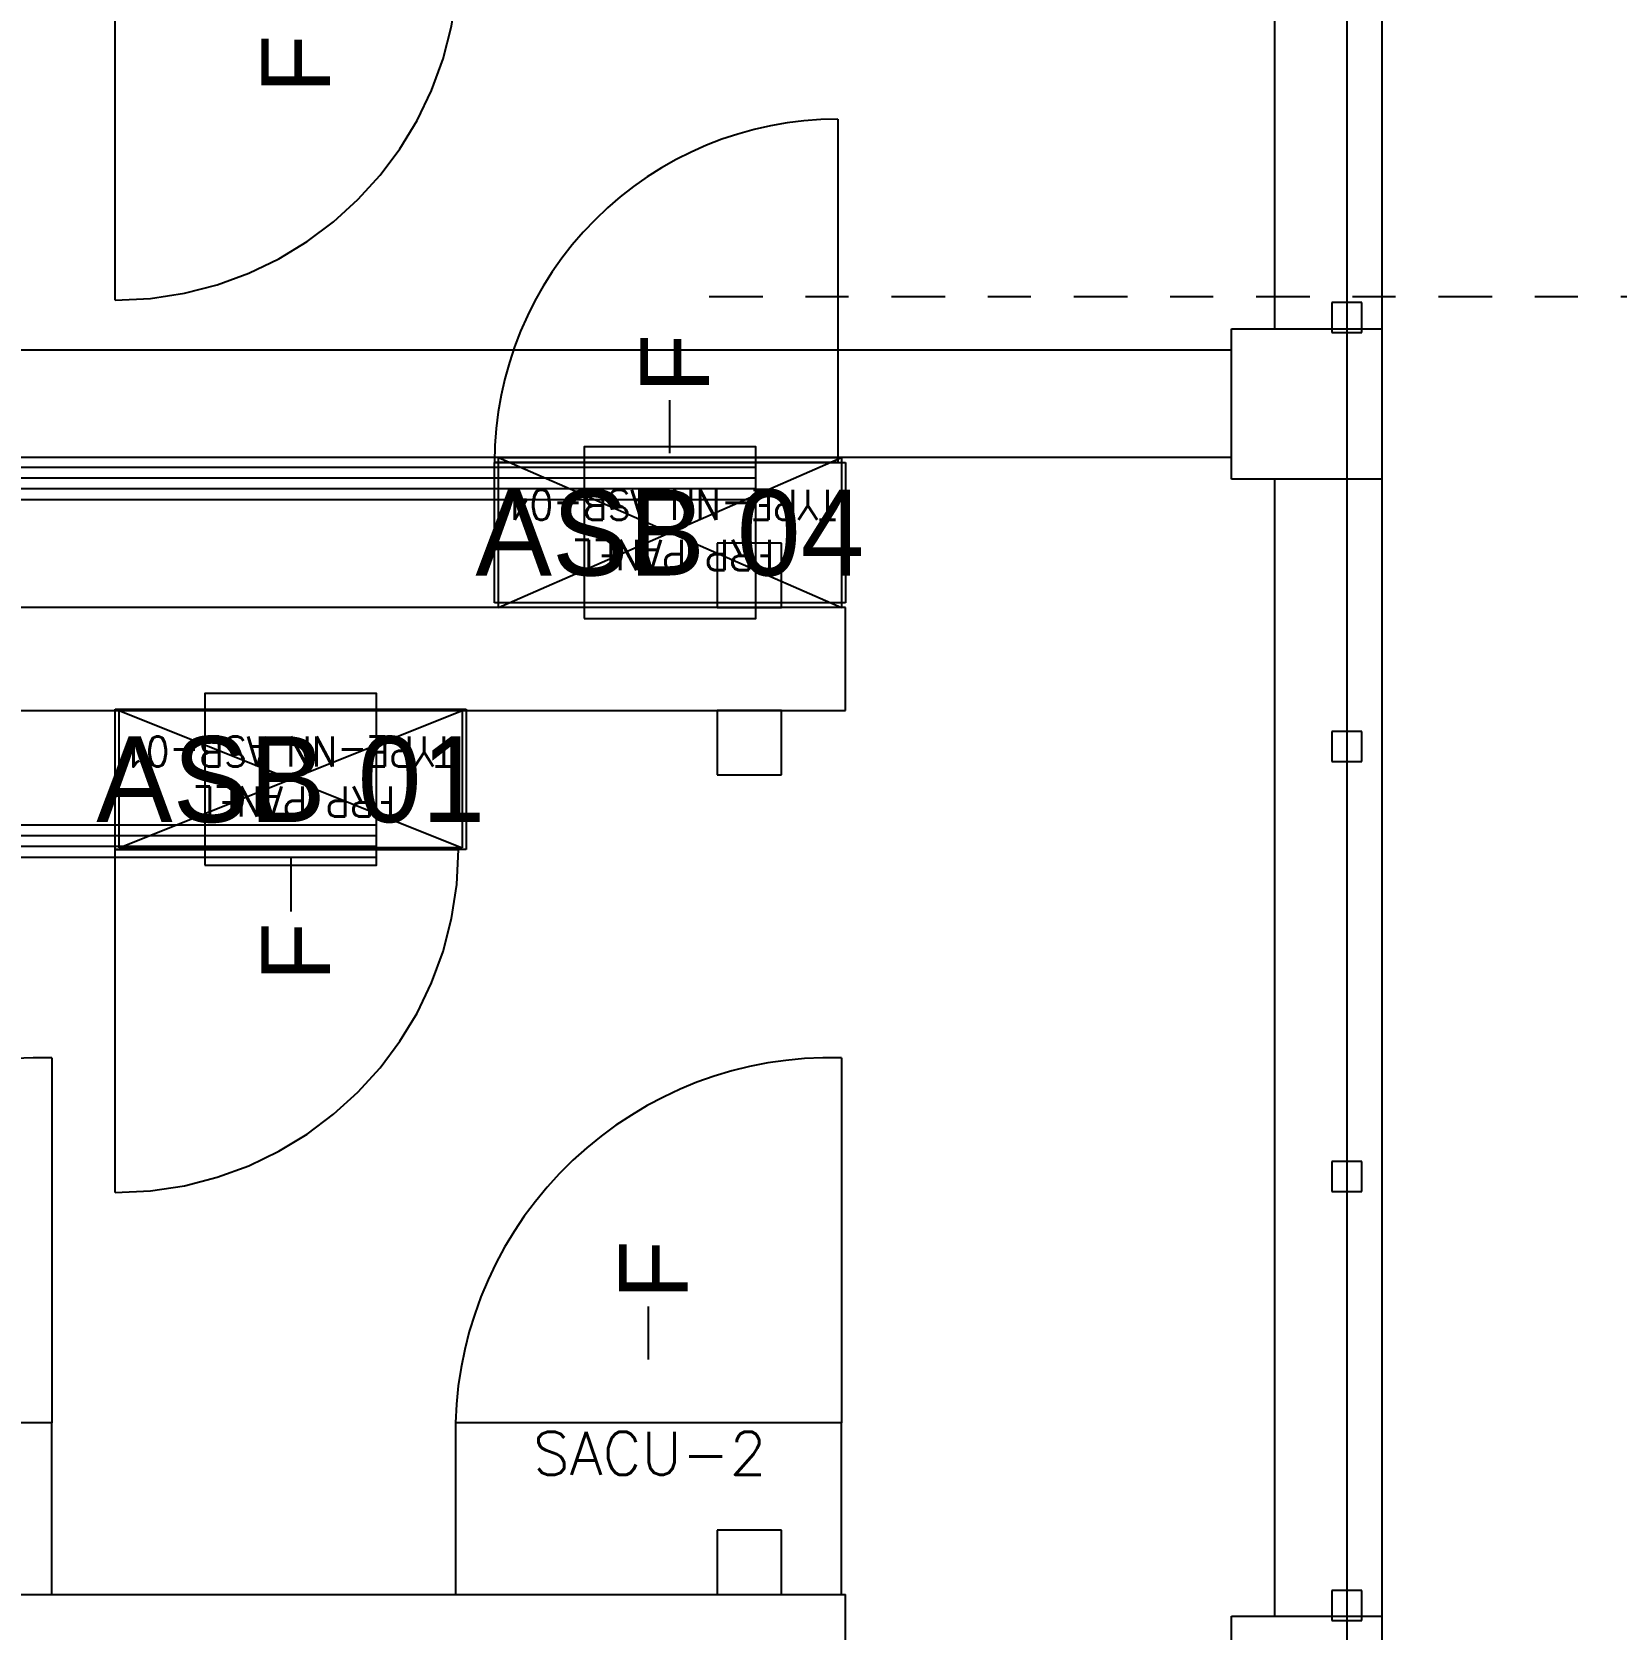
# Model space of a CAD drawing. Header units: metres. Extents: x 531856 to 532245, y 2674174 to 2674494.
# Drawn here: x 532044.625 to 532048.318, y 2674365.169 to 2674368.891 of the extents above; entities that cross this region are included whole.
import ezdxf
from ezdxf.enums import TextEntityAlignment as Align

# ---------------------------------------------------------------- set-up
doc = ezdxf.new("R2010")
doc.units = ezdxf.units.M
for name, pattern in [('CENTER', [2, 1.25, -0.25, 0.25, -0.25]), ('DASHED', [0.75, 0.5, -0.25]), ('HIDDEN', [0.375, 0.25, -0.125]), ('PHANTOM', [63.5, 31.75, -6.35, 6.35, -6.35, 6.35, -6.35])]:
    doc.linetypes.add(name, pattern=pattern)
for name, color, linetype in [('1', 5, 'Continuous'), ('IDT', 7, 'Continuous'), ('LT Cable(AG) INV to LT Panel BL-01', 2, 'Continuous')]:
    doc.layers.add(name, color=color, linetype=linetype)
doc.styles.add('Arial', font='arial.ttf')
doc.styles.add('RomanS', font='romans.shx')
doc.styles.get("Standard").update_dxf_attribs({"font": 'Adani Regular.ttf'})

# ---------------------------------------------------------------- blocks, each defined once
blk = doc.blocks.new('IDT')
at = {"layer": 'IDT', "color": 8, "linetype": 'PHANTOM', "ltscale": 0.25}
blk.add_line((25.6331, 9.1603), (25.6331, 16.0353), dxfattribs=at)
at = {"layer": 'IDT', "color": 8}
for p, q in [((25.552, 15.0601), (25.552, 15.4101)), ((25.902, 15.4101), (25.902, 15.0601)), ((25.902, 15.0601), (25.552, 15.0601)), ((25.552, 12.4101), (25.552, 15.0601)), ((25.5981, 15.0703), (25.5981, 15.0003)), ((25.6681, 15.0703), (25.5981, 15.0703)), ((25.6681, 15.0003), (25.6681, 15.0703)), ((25.802, 12.4101), (25.802, 15.0601)), ((32.6992, 15.0097), (26.802, 15.0097)), ((26.951, 15.0097), (26.951, 14.8597)), ((27.101, 15.0097), (26.951, 15.0097)), ((27.101, 14.8597), (27.101, 15.0097)), ((25.5981, 15.0003), (25.6681, 15.0003)), ((26.951, 14.8597), (27.101, 14.8597)), ((25.5981, 14.0703), (25.5981, 14.0003)), ((25.6681, 14.0703), (25.5981, 14.0703)), ((25.6681, 14.0003), (25.6681, 14.0703)), ((25.5981, 14.0003), (25.6681, 14.0003)), ((27.686, 13.2732), (28.504, 13.2732)), ((27.686, 12.9462), (27.686, 13.2732)), ((27.695, 12.9497), (27.695, 13.2697)), ((27.695, 13.2697), (28.495, 13.2697)), ((28.495, 13.2697), (27.695, 12.9497)), ((28.495, 12.9497), (27.695, 13.2697)), ((28.495, 13.2697), (28.495, 12.9497)), ((28.504, 13.2732), (28.504, 12.9462)), ((25.5981, 13.0685), (25.5981, 12.9985)), ((25.6681, 13.0685), (25.5981, 13.0685)), ((25.6681, 12.9985), (25.6681, 13.0685)), ((26.951, 13.0997), (26.951, 12.9497)), ((27.101, 13.0997), (26.951, 13.0997)), ((27.101, 12.9497), (27.101, 13.0997)), ((25.5981, 12.9985), (25.6681, 12.9985)), ((32.6992, 12.9497), (26.802, 12.9497)), ((26.951, 12.9497), (27.101, 12.9497)), ((28.504, 12.9462), (27.686, 12.9462)), ((28.495, 12.9497), (27.695, 12.9497)), ((26.802, 12.7097), (32.6992, 12.7097)), ((26.802, 12.6984), (27.62, 12.6984)), ((26.802, 12.3714), (26.802, 12.6984)), ((26.811, 12.3601), (26.811, 12.7097)), ((26.811, 12.7097), (27.611, 12.7097)), ((27.611, 12.7097), (26.811, 12.3601)), ((27.611, 12.3601), (26.811, 12.7097)), ((26.951, 12.7097), (26.951, 12.5597)), ((27.101, 12.7097), (26.951, 12.7097)), ((27.101, 12.5597), (27.101, 12.7097)), ((27.611, 12.7097), (27.611, 12.3601)), ((27.62, 12.6984), (27.62, 12.3714)), ((26.951, 12.5597), (27.101, 12.5597)), ((25.552, 12.0601), (25.552, 12.4101)), ((25.552, 12.4101), (25.902, 12.4101)), ((25.902, 12.4101), (25.902, 12.0601)), ((25.902, 12.3601), (29.552, 12.3601)), ((27.62, 12.3714), (26.802, 12.3714)), ((27.611, 12.3601), (26.811, 12.3601)), ((25.902, 12.1101), (29.552, 12.1101)), ((25.902, 12.0601), (25.552, 12.0601)), ((25.552, 9.4101), (25.552, 12.0601)), ((25.5981, 12.0685), (25.5981, 11.9985)), ((25.6681, 12.0685), (25.5981, 12.0685)), ((25.6681, 11.9985), (25.6681, 12.0685)), ((25.802, 9.4101), (25.802, 12.0601)), ((25.5981, 11.9985), (25.6681, 11.9985))]:
    blk.add_line(p, q, dxfattribs=at)
at = {"layer": 'IDT', "color": 8, "linetype": 'HIDDEN', "ltscale": 2.5}
for p, q in [((26.802, 15.2497), (26.802, 15.0097)), ((26.802, 12.9497), (26.802, 12.7097))]:
    blk.add_line(p, q, dxfattribs=at)
at = {"layer": 'IDT', "color": 7}
for p, q in [((27.711, 15.0097), (26.811, 15.0097)), ((26.811, 15.0097), (26.811, 14.6097)), ((27.711, 14.6097), (27.711, 15.0097)), ((29.552, 15.0097), (28.652, 15.0097)), ((28.652, 15.0097), (28.652, 14.6097)), ((26.811, 14.6097), (27.711, 14.6097)), ((28.652, 14.6097), (29.552, 14.6097)), ((27.261, 14.4621), (27.261, 14.4109)), ((27.261, 14.4109), (27.261, 14.3384)), ((28.095, 13.3458), (28.095, 13.4183)), ((28.095, 13.2947), (28.095, 13.3458)), ((27.686, 13.2732), (28.504, 13.2732)), ((27.686, 12.9462), (27.686, 13.2732)), ((28.504, 13.2732), (28.504, 12.9462)), ((28.504, 12.9462), (27.686, 12.9462)), ((26.802, 12.6984), (27.62, 12.6984)), ((26.802, 12.3714), (26.802, 12.6984)), ((27.62, 12.6984), (27.62, 12.3714)), ((27.62, 12.3714), (26.802, 12.3714)), ((27.211, 12.3497), (27.211, 12.2985)), ((27.211, 12.2985), (27.211, 12.226))]:
    blk.add_line(p, q, dxfattribs=at)
at = {"layer": 'IDT', "color": 8, "linetype": 'DASHED', "ltscale": 5}
for p, q in [((26.811, 13.7589), (26.811, 14.6097)), ((26.811, 14.6097), (27.711, 14.6097)), ((28.652, 13.7589), (28.652, 14.6097)), ((28.652, 14.6097), (29.552, 14.6097)), ((28.504, 14.0732), (28.504, 13.2732)), ((28.4602, 13.2732), (27.704, 13.2732)), ((28.504, 13.2732), (28.4602, 13.2732)), ((26.82, 11.5714), (26.82, 12.3714)), ((26.82, 12.3714), (26.8639, 12.3714)), ((26.8639, 12.3714), (27.62, 12.3714)), ((28.504, 11.9932), (28.504, 11.1932))]:
    blk.add_line(p, q, dxfattribs=at)
at = {"layer": 'IDT', "color": 8, "linetype": 'CENTER', "ltscale": 0.1}
blk.add_line((12.5447, 11.9854), (27.1642, 11.9854), dxfattribs=at)
at = {"layer": 'IDT', "color": 8, "linetype": 'DASHED', "ltscale": 5}
for centre, radius, start, end in [((26.8361, 14.6339), 0.8753, 268.3615, 358.4192), ((28.6771, 14.6339), 0.8753, 268.3615, 358.4192), ((28.504, 13.2732), 0.8, 90, 180), ((26.82, 12.3714), 0.8, 270, 0), ((28.504, 11.1932), 0.8, 90, 180)]:
    blk.add_arc(centre, radius, start, end, dxfattribs=at)
at = {"layer": 'IDT', "color": 7, "ltscale": 0.1, "style": 'RomanS'}
blk.add_text('SACU-2', height=0.1, rotation=180, dxfattribs=at).set_placement((27.5305, 14.7306))
at = {"layer": 'IDT', "color": 7, "style": 'Arial'}
for p in [(27.1698, 14.3212), (28.0038, 13.5801), (27.1198, 12.2089), (28.0038, 11.511)]:
    blk.add_text('F', height=0.16, rotation=270, dxfattribs=at).set_placement(p)
at = {"layer": 'IDT', "color": 7, "style": 'RomanS', "width": 0.9}
for s, p in [('FRP PANEL', (27.8518, 13.1269)), ('TYPE-NN ASB-01', (27.7167, 13.0102)), ('FRP PANEL', (26.9678, 12.5521)), ('TYPE-NN ASB-04', (26.8222, 12.4354))]:
    blk.add_text(s, height=0.07, dxfattribs=at).set_placement(p)
blk = doc.blocks.new('ASB')
at = {"layer": '1', "color": 5}
blk.add_lwpolyline([(-0.2, -0.2), (0.2, -0.2), (0.2, 0.2), (-0.2, 0.2)], close=True, dxfattribs=at)
at = {"layer": '1', "color": 7}
blk.add_attdef('ID', text='', height=0.2, dxfattribs=at).set_placement((0, 0), align=Align.MIDDLE_CENTER)

msp = doc.modelspace()

# ---------------------------------------------------------------- linework, layer by layer
at = {"layer": 'LT Cable(AG) INV to LT Panel BL-01', "color": 2}
for points in [[(532046.3123, 2674367.8756), (532040.6554, 2674367.8756, -0.105798), (532040.2871, 2674367.9544), (532038.4857, 2674368.7624, 0.042157), (532038.3347, 2674368.7751), (532032.2773, 2674368.7751, 0.414214), (532031.3773, 2674367.8751), (532031.3773, 2674338.2249, 0.021647), (532031.3807, 2674338.1471), (532031.4239, 2674337.6487, -0.021647), (532031.4273, 2674337.5709), (532031.4273, 2674322.38, -0.414214), (532030.5273, 2674321.48), (531923.5936, 2674321.48, -0.414214), (531922.6936, 2674322.38), (531922.6936, 2674322.7278)], [(532046.3123, 2674367.8506), (532040.6501, 2674367.8506, -0.105966), (532040.2812, 2674367.9297), (532038.4836, 2674368.7374, 0.042157), (532038.3326, 2674368.7501), (532032.3023, 2674368.7501, 0.414214), (532031.4023, 2674367.8501), (532031.4023, 2674338.226, 0.021647), (532031.4057, 2674338.1482), (532031.4489, 2674337.6498, -0.021647), (532031.4523, 2674337.572), (532031.4523, 2674299.855, -0.414214), (532030.5523, 2674298.955), (532020.7696, 2674298.955, -0.414214), (532019.8696, 2674299.855), (532019.8696, 2674300.2278)], [(532046.3123, 2674367.8256), (532040.6447, 2674367.8256, -0.106135), (532040.2753, 2674367.9049), (532038.4814, 2674368.7124, 0.042157), (532038.3305, 2674368.7251), (532032.3273, 2674368.7251, 0.414214), (532031.4273, 2674367.8251), (532031.4273, 2674338.2271, 0.021647), (532031.4307, 2674338.1493), (532031.4739, 2674337.6509, -0.021647), (532031.4773, 2674337.573), (532031.4773, 2674299.83, -0.414214), (532030.5773, 2674298.93), (531923.5936, 2674298.93, -0.414214), (531922.6936, 2674299.83), (531922.6936, 2674300.2278)], [(532046.3123, 2674367.8006), (532040.6394, 2674367.8006, -0.106305), (532040.2695, 2674367.8802), (532038.4793, 2674368.6874, 0.042157), (532038.3284, 2674368.7001), (532032.3523, 2674368.7001, 0.414214), (532031.4523, 2674367.8001), (532031.4523, 2674338.2282, 0.021647), (532031.4557, 2674338.1504), (532031.4989, 2674337.6519, -0.021647), (532031.5023, 2674337.5741), (532031.5023, 2674269.805, -0.414214), (532030.6023, 2674268.905), (532020.7696, 2674268.905, -0.414214), (532019.8696, 2674269.805), (532019.8696, 2674270.2278)]]:
    msp.add_lwpolyline(points, format="xyb", dxfattribs=at)
at = {"layer": 'LT Cable(AG) INV to LT Panel BL-01', "color": 5}
for points in [[(532045.4283, 2674367.0421), (532039.6936, 2674367.0421, 0.078431), (532039.4164, 2674366.9983), (532038.5532, 2674366.7189, -0.078431), (532038.276, 2674366.6751), (532035.3273, 2674366.6751, 0.414214), (532034.4273, 2674365.7751), (532034.4273, 2674338.3786, 0.093355), (532034.489, 2674338.0512), (532034.5906, 2674337.7909, -0.093355), (532034.6523, 2674337.4635), (532034.6523, 2674299.88, 0.414214), (532035.5523, 2674298.98), (532080.377, 2674298.98, 0.414214), (532081.277, 2674299.88), (532081.277, 2674300.2278)], [(532045.4283, 2674367.0171), (532039.6975, 2674367.0171, 0.078431), (532039.4203, 2674366.9733), (532038.5572, 2674366.6939, -0.078431), (532038.28, 2674366.6501), (532035.3523, 2674366.6501, 0.414214), (532034.4523, 2674365.7501), (532034.4523, 2674338.3833, 0.093355), (532034.514, 2674338.0559), (532034.6156, 2674337.7956, -0.093355), (532034.6773, 2674337.4682), (532034.6773, 2674322.405, 0.414214), (532035.5773, 2674321.505), (532177.553, 2674321.505, 0.414214), (532178.453, 2674322.405), (532178.453, 2674322.7278)], [(532045.4283, 2674366.9921), (532039.7015, 2674366.9921, 0.078431), (532039.4243, 2674366.9483), (532038.5611, 2674366.6689, -0.078431), (532038.2839, 2674366.6251), (532035.3773, 2674366.6251, 0.414214), (532034.4773, 2674365.7251), (532034.4773, 2674338.3881, 0.093355), (532034.539, 2674338.0606), (532034.6406, 2674337.8003, -0.093355), (532034.7023, 2674337.4729), (532034.7023, 2674322.43, 0.414214), (532035.6023, 2674321.53), (532112.769, 2674321.5775, 0.414214), (532113.669, 2674322.4775), (532113.669, 2674322.7753)], [(532045.4283, 2674366.9671), (532039.7015, 2674366.9671, 0.078431), (532039.432, 2674366.9245), (532038.5688, 2674366.6451, -0.078431), (532038.2839, 2674366.6001), (532035.3773, 2674366.6001, 0.414214), (532034.5023, 2674365.7251), (532034.5023, 2674338.3881, 0.093355), (532034.5622, 2674338.0697), (532034.6639, 2674337.8094, -0.093355), (532034.7273, 2674337.4729), (532034.7273, 2674322.43, 0.414214), (532035.6023, 2674321.555), (532047.985, 2674321.6025, 0.414214), (532048.86, 2674322.4775), (532048.86, 2674322.7753)]]:
    msp.add_lwpolyline(points, format="xyb", dxfattribs=at)

# ---------------------------------------------------------------- block references
at = {"layer": '1'}
for p, values in [((532046.1123, 2674367.724), {'ID': 'ASB 04'}), ((532045.2283, 2674367.1492), {'ID': 'ASB 01'})]:
    msp.add_blockref('ASB', p, dxfattribs=at).add_auto_attribs(values)
at = {"layer": 'IDT', "color": 8, "rotation": 180}
msp.add_blockref('IDT', (532073.3233, 2674380.2589), dxfattribs=at)

doc.saveas('drawing.dxf')
